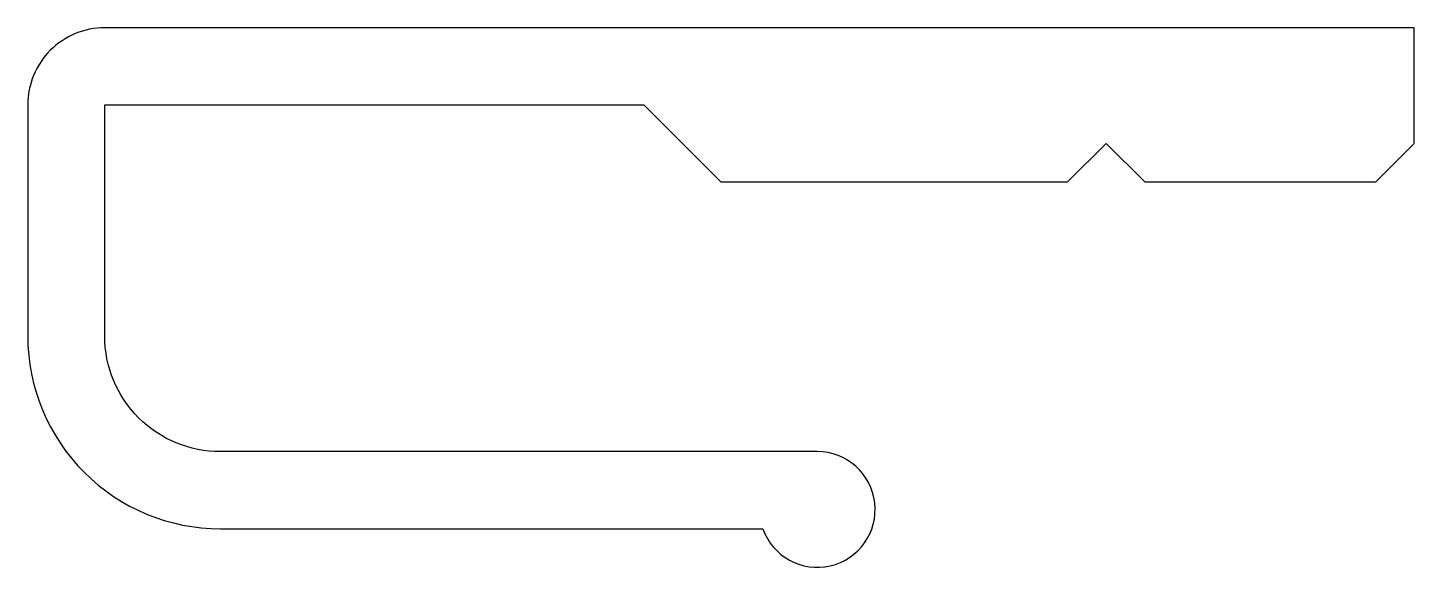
# Model space of a CAD drawing. Extents: x -501.2 to -483.3, y -28.3 to -21.3.
import ezdxf

# ---------------------------------------------------------------- set-up
doc = ezdxf.new("R2010")
doc.units = 0
doc.header["$LTSCALE"] = 1.5
doc.layers.get('0').update_dxf_attribs({"linetype": 'CONTINUOUS'})

msp = doc.modelspace()

# ---------------------------------------------------------------- linework, layer by layer
msp.add_lwpolyline([(-500.244, -22.339), (-493.247, -22.339), (-492.247, -23.338), (-487.749, -23.338), (-487.249, -22.839), (-486.749, -23.338), (-483.75, -23.338), (-483.251, -22.839), (-483.251, -21.339), (-500.244, -21.339, 0.414214), (-501.243, -22.339), (-501.243, -25.338, 0.414214), (-498.744, -27.837), (-491.704, -27.837, 1.931852), (-490.997, -26.837), (-498.744, -26.837, -0.414214), (-500.244, -25.338)], format="xyb", close=True)

doc.saveas('drawing.dxf')
